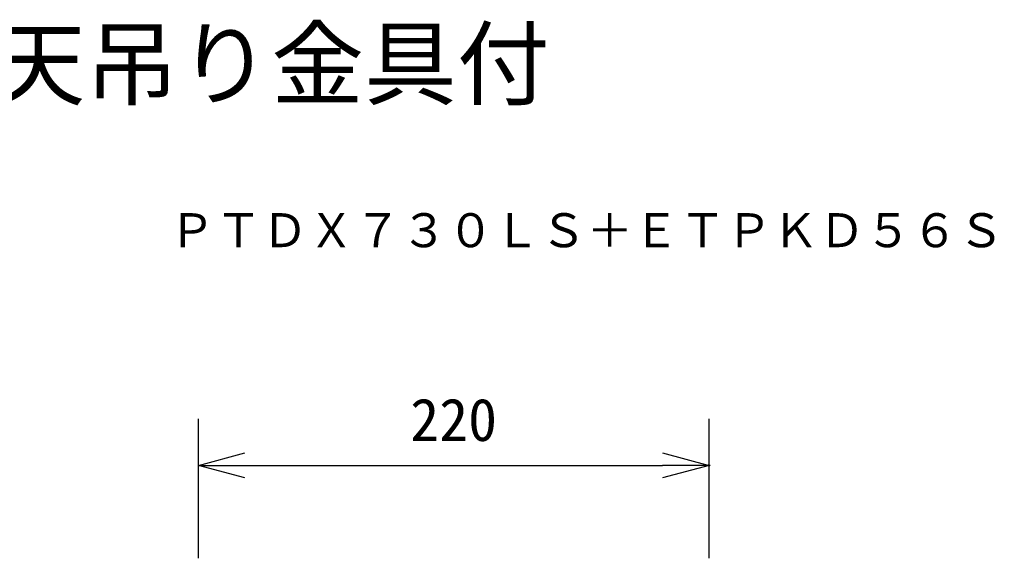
# Model space of a CAD drawing. Units: millimetres, scale not verified. Extents: x -62 to 63, y -57 to 57.
# Drawn here: x 13.67 to 55.68, y 33.44 to 56.75 of the extents above; entities that cross this region are included whole.
import ezdxf
from ezdxf.enums import TextEntityAlignment as Align

# ---------------------------------------------------------------- set-up
doc = ezdxf.new("R2010")
doc.units = ezdxf.units.MM
doc.header["$LTSCALE"] = 0.125
doc.header["$PDMODE"] = 32
doc.header["$PDSIZE"] = 0.0625
for name, color, linetype in [('0-0_0', 7, 'Continuous'), ('0-2_MOJI1', 7, 'Continuous'), ('0-3_TOUROKU', 7, 'Continuous'), ('0-4_DEFPOINTS', 7, 'Continuous'), ('0-6_SUNPO', 7, 'Continuous')]:
    doc.layers.add(name, color=color, linetype=linetype)
doc.styles.add('ＭＳ ゴシック', font='')
doc.styles.get('ＭＳ ゴシック').set_extended_font_data('MS Gothic')

# ---------------------------------------------------------------- blocks, each defined once
blk = doc.blocks.new('_OPEN30')
at = {"layer": '0-0_0'}
blk.add_line((0, 0), (-1, 0), dxfattribs=at)
blk.add_lwpolyline([(-1, 0.26795), (0, 0), (-1, -0.26795)], dxfattribs=at)
blk = doc.blocks.new('D10')
at = {"layer": '0-4_DEFPOINTS'}
for p in [(38.6239, 34.3579), (16.6239, 28.3579), (38.6239, 28.3579)]:
    blk.add_point(p, dxfattribs=at)
at = {"layer": '0-6_SUNPO'}
for p, q in [((16.6239, 30.3579), (16.6239, 36.3579)), ((38.6239, 30.3579), (38.6239, 36.3579)), ((18.6239, 34.3579), (36.6239, 34.3579))]:
    blk.add_line(p, q, dxfattribs=at)
at = {"layer": '0-6_SUNPO', "xscale": 2, "yscale": 2, "rotation": 180}
blk.add_blockref('_OPEN30', (16.6239, 34.3579), dxfattribs=at)
at = {"layer": '0-6_SUNPO', "xscale": 2, "yscale": 2}
blk.add_blockref('_OPEN30', (38.6239, 34.3579), dxfattribs=at)
at = {"layer": '0-6_SUNPO', "style": 'ＭＳ ゴシック'}
blk.add_text('220', height=1.833, dxfattribs=at).set_placement((25.7489, 34.8579), align=Align.BOTTOM_LEFT)

msp = doc.modelspace()

# ---------------------------------------------------------------- block references
at = {"layer": '0-6_SUNPO'}
msp.add_blockref('D10', (4.7552, 3.1814), dxfattribs=at)

# ---------------------------------------------------------------- texts
at = {"layer": '0-2_MOJI1', "style": 'ＭＳ ゴシック'}
msp.add_text('ＤＬＰ方式プロジェクター天吊り金具付', height=2.933, dxfattribs=at).set_placement((-35.4958, 52.4986), align=Align.BOTTOM_LEFT)
at = {"layer": '0-3_TOUROKU', "style": 'ＭＳ ゴシック'}
msp.add_text('ＰＴＤＸ７３０ＬＳ＋ＥＴＰＫＤ５６Ｓ', height=1.466, dxfattribs=at).set_placement((20.1041, 46.4986), align=Align.BOTTOM_LEFT)

doc.saveas('drawing.dxf')
